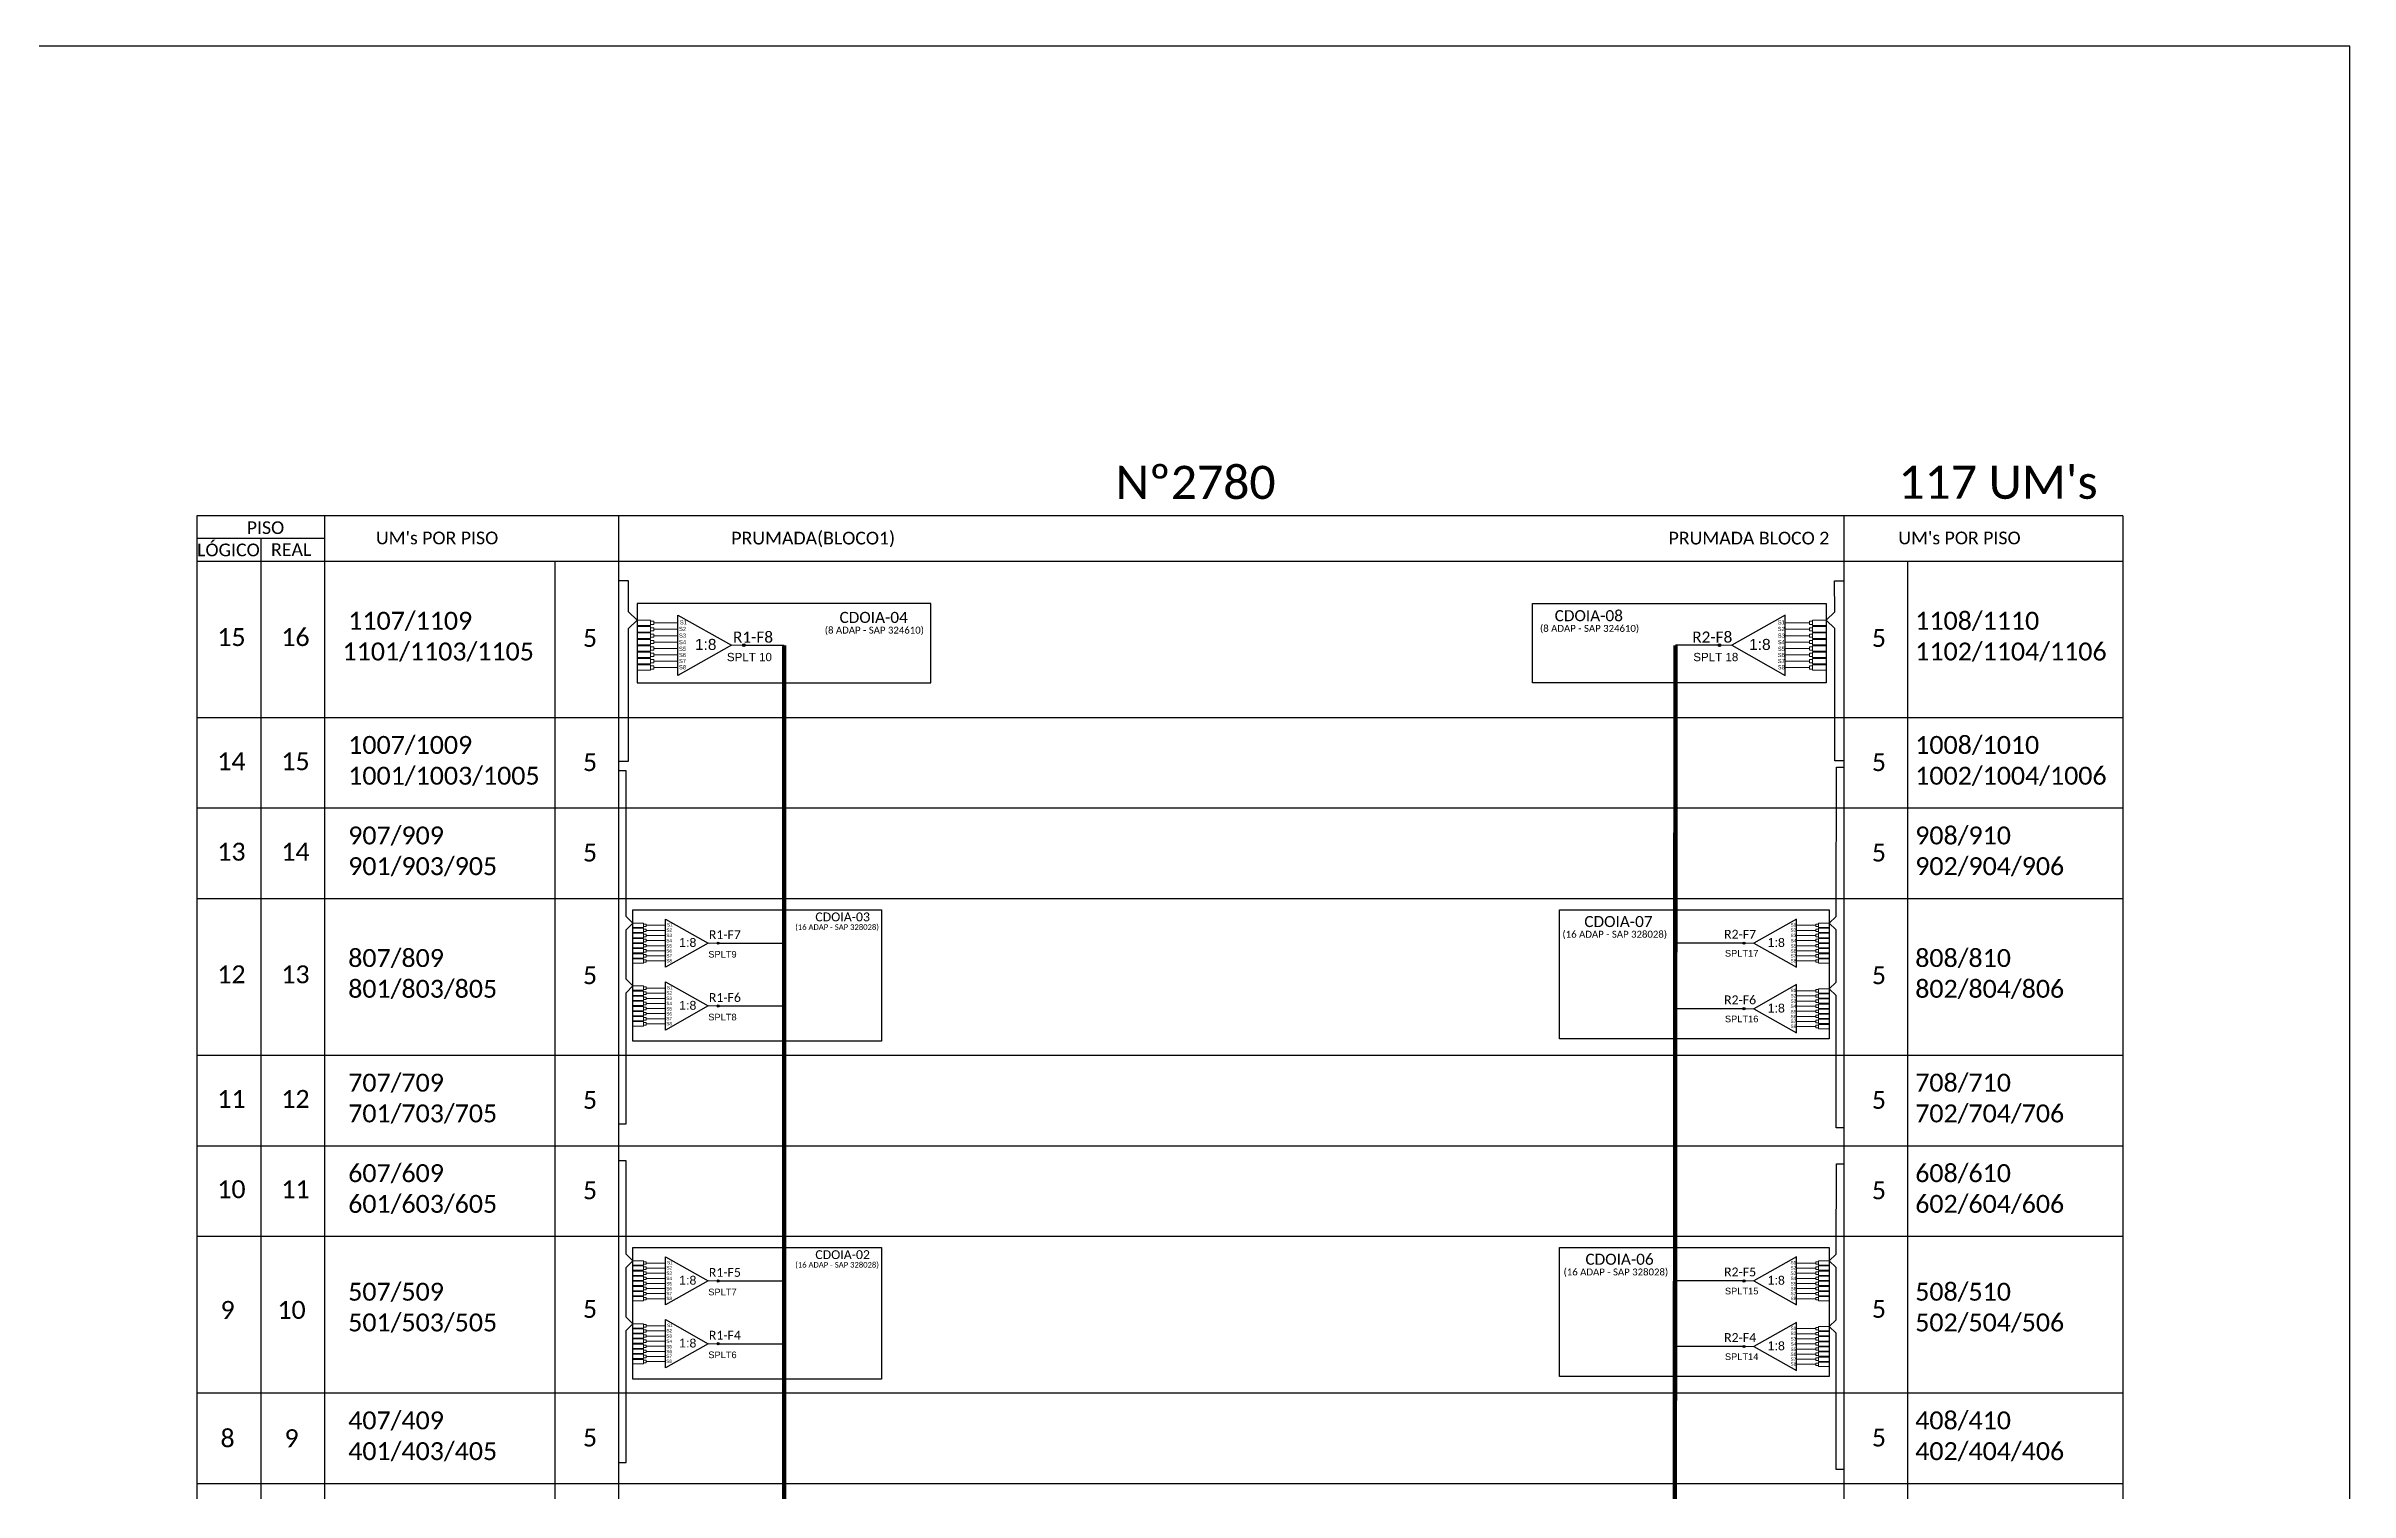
# Model space of a CAD drawing. Header units: metres. Extents: x -1286 to 457, y -500 to 94.
# Drawn here: x 40.2 to 456.9, y -167.5 to 94.2 of the extents above; entities that cross this region are included whole.
import ezdxf
from ezdxf.enums import TextEntityAlignment as Align

# ---------------------------------------------------------------- set-up
doc = ezdxf.new("R2010")
doc.units = ezdxf.units.M
doc.styles.add('ARIAL', font='arial.ttf')
doc.styles.add('WMF-Calibri0', font='calibri.ttf')

# ---------------------------------------------------------------- blocks, each defined once
blk = doc.blocks.new('SPLT_1-8_SC-APC_ESQ')
at = {"color": 3, "lineweight": 0}
for points in [[(2.41, -3.02), (0, -3.02)], [(2.41, -4), (0, -4)], [(2.41, -3.02), (2.41, -4)], [(2.99, -3.51), (7.37, -3.51)], [(2.41, -4.17), (0, -4.17)], [(2.41, -5.16), (0, -5.16)], [(2.41, -5.32), (0, -5.32)], [(2.41, -6.31), (0, -6.31)], [(2.41, -6.48), (0, -6.48)], [(2.41, -7.46), (0, -7.46)], [(2.41, -7.63), (0, -7.63)], [(2.41, -4.17), (2.41, -5.16)], [(2.41, -5.32), (2.41, -6.31)], [(2.41, -6.48), (2.41, -7.46)], [(2.41, -7.63), (2.41, -8.62)], [(7.37, -4.66), (2.99, -4.66)], [(7.37, -5.82), (2.99, -5.82)], [(7.37, -6.97), (2.99, -6.97)], [(7.37, -8.12), (2.99, -8.12)], [(2.41, -8.62), (0, -8.62)], [(2.41, -8.78), (0, -8.78)], [(2.41, -9.77), (0, -9.77)], [(2.41, -9.94), (0, -9.94)], [(2.41, -10.92), (0, -10.92)], [(2.41, -11.09), (0, -11.09)], [(2.41, -12.08), (0, -12.08)], [(2.41, -8.78), (2.41, -9.77)], [(2.41, -9.94), (2.41, -10.92)], [(2.41, -11.09), (2.41, -12.08)], [(7.37, -9.28), (2.99, -9.28)], [(7.37, -10.43), (2.99, -10.43)], [(7.37, -11.58), (2.99, -11.58)]]:
    blk.add_lwpolyline(points, dxfattribs=at)
for points in [[(2.99, -3.22), (2.41, -3.22), (2.41, -3.8), (2.99, -3.8)], [(2.99, -4.38), (2.41, -4.38), (2.41, -4.95), (2.99, -4.95)], [(2.99, -5.53), (2.41, -5.53), (2.41, -6.1), (2.99, -6.1)], [(2.99, -6.68), (2.41, -6.68), (2.41, -7.26), (2.99, -7.26)], [(2.99, -7.84), (2.41, -7.84), (2.41, -8.41), (2.99, -8.41)], [(2.99, -8.99), (2.41, -8.99), (2.41, -9.56), (2.99, -9.56)], [(2.99, -10.14), (2.41, -10.14), (2.41, -10.72), (2.99, -10.72)], [(2.99, -11.3), (2.41, -11.3), (2.41, -11.87), (2.99, -11.87)]]:
    blk.add_lwpolyline(points, close=True, dxfattribs=at)
at = {"color": 1}
blk.add_lwpolyline([(7.37, -2.1), (17.04, -7.55), (7.37, -13), (7.37, -2.1)], dxfattribs=at)
at = {"color": 1, "lineweight": 0}
blk.add_lwpolyline([(17.04, -7.55), (19.26, -7.55)], dxfattribs=at)
at = {"color": 1, "style": 'ARIAL'}
for s, height, p in [('S1', 0.75, (7.7, -3.78)), ('S5', 0.75, (7.55, -8.57)), ('S3', 0.75, (7.55, -6.18)), ('S4', 0.75, (7.55, -7.36)), ('S2', 0.75, (7.56, -4.97)), ('1:8', 2, (10.45, -8.4)), ('S6', 0.75, (7.55, -9.69)), ('S7', 0.75, (7.55, -10.78)), ('S8', 0.75, (7.55, -11.9))]:
    blk.add_text(s, height=height, dxfattribs=at).set_placement(p)
blk = doc.blocks.new('SPLT_1-8_SC-APC')
at = {"color": 1}
blk.add_lwpolyline([(-7.37, -2.1), (-17.04, -7.55), (-7.37, -13), (-7.37, -2.1)], dxfattribs=at)
at = {"color": 3, "lineweight": 0}
for points in [[(-2.99, -3.51), (-7.37, -3.51)], [(-7.37, -4.66), (-2.99, -4.66)], [(-2.41, -3.02), (-2.41, -4)], [(-2.41, -3.02), (0, -3.02)], [(-2.41, -4), (0, -4)], [(-2.41, -4.17), (-2.41, -5.16)], [(-2.41, -4.17), (0, -4.17)], [(-2.41, -5.16), (0, -5.16)], [(-7.37, -5.82), (-2.99, -5.82)], [(-7.37, -6.97), (-2.99, -6.97)], [(-7.37, -8.12), (-2.99, -8.12)], [(-7.37, -9.28), (-2.99, -9.28)], [(-2.41, -5.32), (-2.41, -6.31)], [(-2.41, -5.32), (0, -5.32)], [(-2.41, -6.31), (0, -6.31)], [(-2.41, -6.48), (-2.41, -7.46)], [(-2.41, -6.48), (0, -6.48)], [(-2.41, -7.46), (0, -7.46)], [(-2.41, -7.63), (-2.41, -8.62)], [(-2.41, -7.63), (0, -7.63)], [(-2.41, -8.62), (0, -8.62)], [(-2.41, -8.78), (-2.41, -9.77)], [(-2.41, -8.78), (0, -8.78)], [(-2.41, -9.77), (0, -9.77)], [(-2.41, -9.94), (-2.41, -10.92)], [(-2.41, -9.94), (0, -9.94)], [(-7.37, -10.43), (-2.99, -10.43)], [(-7.37, -11.58), (-2.99, -11.58)], [(-2.41, -10.92), (0, -10.92)], [(-2.41, -11.09), (-2.41, -12.08)], [(-2.41, -11.09), (0, -11.09)], [(-2.41, -12.08), (0, -12.08)]]:
    blk.add_lwpolyline(points, dxfattribs=at)
for points in [[(-2.99, -3.22), (-2.41, -3.22), (-2.41, -3.8), (-2.99, -3.8)], [(-2.99, -4.38), (-2.41, -4.38), (-2.41, -4.95), (-2.99, -4.95)], [(-2.99, -5.53), (-2.41, -5.53), (-2.41, -6.1), (-2.99, -6.1)], [(-2.99, -6.68), (-2.41, -6.68), (-2.41, -7.26), (-2.99, -7.26)], [(-2.99, -7.84), (-2.41, -7.84), (-2.41, -8.41), (-2.99, -8.41)], [(-2.99, -8.99), (-2.41, -8.99), (-2.41, -9.56), (-2.99, -9.56)], [(-2.99, -10.14), (-2.41, -10.14), (-2.41, -10.72), (-2.99, -10.72)], [(-2.99, -11.3), (-2.41, -11.3), (-2.41, -11.87), (-2.99, -11.87)]]:
    blk.add_lwpolyline(points, close=True, dxfattribs=at)
at = {"color": 1, "lineweight": 0}
blk.add_lwpolyline([(-17.04, -7.55), (-19.26, -7.55)], dxfattribs=at)
at = {"color": 1, "style": 'ARIAL'}
for s, height, p in [('S1', 0.75, (-8.74, -3.78)), ('S2', 0.75, (-8.74, -4.97)), ('1:8', 2, (-13.91, -8.4)), ('S3', 0.75, (-8.74, -6.18)), ('S4', 0.75, (-8.74, -7.36)), ('S5', 0.75, (-8.74, -8.57)), ('S6', 0.75, (-8.74, -9.69)), ('S7', 0.75, (-8.74, -10.78)), ('S8', 0.75, (-8.74, -11.9))]:
    blk.add_text(s, height=height, dxfattribs=at).set_placement(p)

msp = doc.modelspace()

# ---------------------------------------------------------------- hatches: boundary and pattern name
h = msp.add_hatch(color=3)
h.dxf.hatch_style = 1
edge = h.paths.add_edge_path()
edge.add_arc((166.37, -14.24), 0.242, 0, 360)
h = msp.add_hatch(color=3)
h.dxf.hatch_style = 1
edge = h.paths.add_edge_path()
edge.add_arc((342.91, -14.24), 0.242, 0, 360)
h = msp.add_hatch(color=3)
h.dxf.hatch_style = 1
edge = h.paths.add_edge_path()
edge.add_arc((161.75, -68.15), 0.205, 0, 360)
h = msp.add_hatch(color=3)
h.dxf.hatch_style = 1
edge = h.paths.add_edge_path()
edge.add_arc((347.33, -68.15), 0.205, 0, 360)
h = msp.add_hatch(color=3)
h.dxf.hatch_style = 1
edge = h.paths.add_edge_path()
edge.add_arc((161.75, -79.52), 0.205, 0, 360)
h = msp.add_hatch(color=3)
h.dxf.hatch_style = 1
edge = h.paths.add_edge_path()
edge.add_arc((347.33, -80.02), 0.205, 0, 360)
h = msp.add_hatch(color=3)
h.dxf.hatch_style = 1
edge = h.paths.add_edge_path()
edge.add_arc((161.75, -129.27), 0.205, 0, 360)
h = msp.add_hatch(color=3)
h.dxf.hatch_style = 1
edge = h.paths.add_edge_path()
edge.add_arc((347.33, -129.27), 0.205, 0, 360)
h = msp.add_hatch(color=3)
h.dxf.hatch_style = 1
edge = h.paths.add_edge_path()
edge.add_arc((161.75, -140.64), 0.205, 0, 360)
h = msp.add_hatch(color=3)
h.dxf.hatch_style = 1
edge = h.paths.add_edge_path()
edge.add_arc((347.33, -141.14), 0.205, 0, 360)

# ---------------------------------------------------------------- linework, layer by layer
at = {"color": 5}
msp.add_line((166.37, -14.24), (173.7, -14.24), dxfattribs=at)
at = {"color": 6}
msp.add_line((342.91, -14.24), (334.94, -14.24), dxfattribs=at)
at = {"color": 1}
for p, q in [((313.95, -85.44), (313.95, -62.11)), ((313.95, -62.11), (362.74, -62.11)), ((362.74, -62.11), (362.74, -85.44)), ((362.74, -85.44), (313.95, -85.44)), ((313.95, -146.55), (313.95, -123.23)), ((313.95, -123.23), (362.74, -123.23)), ((362.74, -123.23), (362.74, -146.55)), ((362.74, -146.55), (313.95, -146.55))]:
    msp.add_line(p, q, dxfattribs=at)
at = {"color": 3}
for p, q in [((364, -75.19), (364, -65.73)), ((364, -136.31), (364, -126.85))]:
    msp.add_line(p, q, dxfattribs=at)
msp.add_lwpolyline([(-384.06, -499.81), (456.94, -499.81), (456.94, 94.19), (-384.06, 94.19)], close=True)
at = {"color": 0}
for points in [[(415.87, 9.19), (67.46, 9.19)], [(90.6, 5.08), (67.46, 5.08)], [(67.46, 0.97), (415.87, 0.97)]]:
    msp.add_lwpolyline(points, dxfattribs=at)
for points in [[(67.46, 9.19), (67.46, -345.91)], [(90.6, -345.91), (90.6, 9.19)], [(143.76, -345.91), (143.76, 9.19)], [(365.36, 9.19), (365.36, -345.91)], [(415.87, 9.19), (415.87, -345.91)], [(79.03, 5.08), (79.03, -345.91)], [(132.19, 0.97), (132.19, -345.91)], [(376.94, -345.91), (376.94, 0.97)], [(67.46, -27.32), (415.87, -27.32)], [(67.46, -43.69), (415.87, -43.69)], [(67.46, -60.06), (415.87, -60.06)], [(67.46, -88.43), (415.87, -88.43)], [(67.46, -104.81), (415.87, -104.81)], [(67.46, -121.18), (415.87, -121.18)], [(67.46, -149.55), (415.87, -149.55)], [(67.46, -165.92), (415.87, -165.92)]]:
    msp.add_lwpolyline(points)
at = {"color": 3}
for points in [[(143.89, -35.21), (145.54, -35.21), (145.54, -11.22), (147.11, -9.71), (145.54, -8.2), (145.54, -2.56), (143.89, -2.56)], [(365.39, -35.13), (363.74, -35.13), (363.74, -11.22), (362.17, -9.71), (363.74, -8.2), (363.73, -2.56), (365.39, -2.56)], [(145.08, -63.32), (145.08, -36.98), (143.76, -36.98)], [(364, -63.32), (364.04, -36.33), (365.36, -36.33)], [(145.08, -74.69), (145.08, -65.73), (146.34, -64.53), (145.08, -63.32)], [(364, -65.73), (362.74, -64.53), (364, -63.32)], [(145.08, -74.69), (146.34, -75.9), (145.08, -77.11)], [(143.76, -100.86), (145.08, -100.86), (145.08, -77.11)], [(365.32, -101.55), (364, -101.55), (364, -77.6), (362.74, -76.4), (364, -75.19)], [(145.08, -124.44), (145.08, -107.53), (143.76, -107.53)], [(364, -124.44), (364.04, -108.06), (365.36, -108.06)], [(145.08, -135.81), (145.08, -126.85), (146.34, -125.64), (145.08, -124.44)], [(364, -126.85), (362.74, -125.64), (364, -124.44)], [(145.08, -135.81), (146.34, -137.01), (145.08, -138.22)], [(365.32, -163.43), (364, -163.43), (364, -138.72), (362.74, -137.51), (364, -136.31)], [(143.76, -162.11), (145.08, -162.11), (145.08, -138.22)]]:
    msp.add_lwpolyline(points, dxfattribs=at)
at = {"color": 1}
for points in [[(200.24, -6.69), (147.11, -6.69), (147.11, -21.01), (200.24, -21.01)], [(309.04, -6.69), (362.17, -6.69), (362.17, -21.01), (309.04, -21.01)], [(146.34, -62.11), (191.29, -62.11), (191.29, -85.91), (146.34, -85.91)], [(146.34, -123.23), (191.29, -123.23), (191.29, -147.03), (146.34, -147.03)]]:
    msp.add_lwpolyline(points, close=True, dxfattribs=at)
msp.add_lwpolyline([(354.8, -8.79), (345.13, -14.24), (354.8, -19.69), (354.8, -8.79)], dxfattribs=at)
at = {"color": 3, "lineweight": 0}
for points in [[(359.18, -10.2), (354.8, -10.2)], [(354.8, -11.35), (359.18, -11.35)], [(359.75, -9.71), (359.75, -10.69)], [(359.75, -9.71), (362.17, -9.71)], [(359.75, -10.69), (362.17, -10.69)], [(359.75, -10.86), (359.75, -11.85)], [(359.75, -10.86), (362.17, -10.86)], [(359.75, -11.85), (362.17, -11.85)], [(359.75, -12.01), (359.75, -13)], [(359.75, -12.01), (362.17, -12.01)], [(354.8, -12.51), (359.18, -12.51)], [(354.8, -13.66), (359.18, -13.66)], [(354.8, -14.81), (359.18, -14.81)], [(354.8, -15.97), (359.18, -15.97)], [(359.75, -13), (362.17, -13)], [(359.75, -13.17), (359.75, -14.15)], [(359.75, -13.17), (362.17, -13.17)], [(359.75, -14.15), (362.17, -14.15)], [(359.75, -14.32), (359.75, -15.31)], [(359.75, -14.32), (362.17, -14.32)], [(359.75, -15.31), (362.17, -15.31)], [(359.75, -15.47), (359.75, -16.46)], [(359.75, -15.47), (362.17, -15.47)], [(359.75, -16.46), (362.17, -16.46)], [(359.75, -16.63), (359.75, -17.61)], [(359.75, -16.63), (362.17, -16.63)], [(354.8, -17.12), (359.18, -17.12)], [(354.8, -18.27), (359.18, -18.27)], [(359.75, -17.61), (362.17, -17.61)], [(359.75, -17.78), (359.75, -18.77)], [(359.75, -17.78), (362.17, -17.78)], [(359.75, -18.77), (362.17, -18.77)]]:
    msp.add_lwpolyline(points, dxfattribs=at)
for points in [[(359.18, -9.91), (359.75, -9.91), (359.75, -10.49), (359.18, -10.49)], [(359.18, -11.07), (359.75, -11.07), (359.75, -11.64), (359.18, -11.64)], [(359.18, -12.22), (359.75, -12.22), (359.75, -12.79), (359.18, -12.79)], [(359.18, -13.37), (359.75, -13.37), (359.75, -13.95), (359.18, -13.95)], [(359.18, -14.53), (359.75, -14.53), (359.75, -15.1), (359.18, -15.1)], [(359.18, -15.68), (359.75, -15.68), (359.75, -16.25), (359.18, -16.25)], [(359.18, -16.83), (359.75, -16.83), (359.75, -17.41), (359.18, -17.41)], [(359.18, -17.99), (359.75, -17.99), (359.75, -18.56), (359.18, -18.56)]]:
    msp.add_lwpolyline(points, close=True, dxfattribs=at)
at = {"color": 5, "const_width": 0.8}
msp.add_lwpolyline([(173.7, -14.24), (173.7, -303.22), (231.05, -303.22), (231.05, -308.25)], dxfattribs=at)
at = {"color": 6, "const_width": 0.8}
msp.add_lwpolyline([(334.94, -14.24), (334.69, -350.71), (274.55, -350.71), (274.55, -303.22), (245.96, -303.22), (245.96, -308.25)], dxfattribs=at)
at = {"color": 1, "lineweight": 0}
msp.add_lwpolyline([(345.13, -14.24), (342.91, -14.24)], dxfattribs=at)
at = {"color": 5}
for points in [[(161.75, -68.15), (173.7, -68.15)], [(161.75, -79.52), (173.7, -79.52)], [(161.75, -129.27), (173.7, -129.27)], [(161.75, -140.64), (173.7, -140.64)]]:
    msp.add_lwpolyline(points, dxfattribs=at)
at = {"color": 6}
for points in [[(347.33, -68.15), (334.95, -68.15)], [(347.33, -80.02), (334.95, -80.02)], [(347.33, -129.27), (334.95, -129.27)], [(347.33, -141.14), (334.95, -141.14)]]:
    msp.add_lwpolyline(points, dxfattribs=at)
at = {"color": 3}
for centre, radius in [((166.37, -14.24), 0.242), ((342.91, -14.24), 0.242), ((161.75, -68.15), 0.205), ((347.33, -68.15), 0.205), ((161.75, -79.52), 0.205), ((347.33, -80.02), 0.205), ((161.75, -129.27), 0.205), ((347.33, -129.27), 0.205), ((161.75, -140.64), 0.205), ((347.33, -141.14), 0.205)]:
    msp.add_circle(centre, radius, dxfattribs=at)

# ---------------------------------------------------------------- block references
msp.add_blockref('SPLT_1-8_SC-APC_ESQ', (147.11, -6.69))
at = {"xscale": 0.8000000000001819, "yscale": 0.8000000000001819, "zscale": 0.8000000000001819}
for p in [(146.34, -62.11), (146.34, -73.48), (146.34, -123.23), (146.34, -134.6)]:
    msp.add_blockref('SPLT_1-8_SC-APC_ESQ', p, dxfattribs=at)
at = {"color": 3, "xscale": 0.8000000000001819, "yscale": 0.8000000000001819, "zscale": 0.8000000000001819}
for p in [(362.74, -62.11), (362.74, -73.98), (362.74, -123.23), (362.74, -135.1)]:
    msp.add_blockref('SPLT_1-8_SC-APC', p, dxfattribs=at)

# ---------------------------------------------------------------- texts
at = {"color": 0, "style": 'WMF-Calibri0'}
for s, height, p in [('Nº2780', 6, (233.65, 12.23)), ("117 UM's", 6, (375.25, 12.26)), ('  LÓGICO', 2.3, (65.87, 1.86)), ('     PISO', 2.3, (72.42, 5.89)), ('    REAL', 2.3, (77.63, 1.92)), ("UM's POR PISO", 2.3, (99.84, 4.03)), ('PRUMADA(BLOCO1)', 2.3, (164.13, 4)), ('PRUMADA BLOCO 2', 2.3, (333.69, 4)), ("UM's POR PISO", 2.3, (375.25, 4.03))]:
    msp.add_text(s, height=height, dxfattribs=at).set_placement(p)
at = {"color": 7}
for s, height, style, p in [('1107/1109', 3.24, 'WMF-Calibri0', (94.83, -11.43)), ('1108/1110', 3.24, 'WMF-Calibri0', (378.31, -11.43)), ('1101/1103/1105', 3.24, 'WMF-Calibri0', (93.8, -16.99)), ('1102/1104/1106', 3.24, 'WMF-Calibri0', (378.31, -16.99)), ('1007/1009', 3.24, 'WMF-Calibri0', (94.83, -33.9)), ('1008/1010', 3.24, 'WMF-Calibri0', (378.31, -33.9)), ('1001/1003/1005', 3.24, 'WMF-Calibri0', (94.83, -39.47)), ('1002/1004/1006', 3.24, 'WMF-Calibri0', (378.31, -39.47)), ('907/909', 3.24, 'WMF-Calibri0', (94.83, -50.28)), ('908/910', 3.24, 'WMF-Calibri0', (378.31, -50.28)), ('901/903/905', 3.24, 'WMF-Calibri0', (94.83, -55.84)), ('902/904/906', 3.24, 'WMF-Calibri0', (378.31, -55.84)), ('807/809', 3.24, 'WMF-Calibri0', (94.83, -72.46)), ('SPLT9', 1.2, 'ARIAL', (159.97, -70.76)), ('SPLT17', 1.2, 'ARIAL', (343.88, -70.59)), ('808/810', 3.24, 'WMF-Calibri0', (378.31, -72.46)), ('801/803/805', 3.24, 'WMF-Calibri0', (94.83, -78.03)), ('802/804/806', 3.24, 'WMF-Calibri0', (378.31, -78.03)), ('SPLT8', 1.2, 'ARIAL', (159.97, -82.13)), ('SPLT16', 1.2, 'ARIAL', (343.88, -82.46)), ('707/709', 3.24, 'WMF-Calibri0', (94.83, -95.02)), ('708/710', 3.24, 'WMF-Calibri0', (378.31, -95.02)), ('701/703/705', 3.24, 'WMF-Calibri0', (94.83, -100.58)), ('702/704/706', 3.24, 'WMF-Calibri0', (378.31, -100.58)), ('607/609', 3.24, 'WMF-Calibri0', (94.83, -111.39)), ('608/610', 3.24, 'WMF-Calibri0', (378.31, -111.39)), ('601/603/605', 3.24, 'WMF-Calibri0', (94.83, -116.95)), ('602/604/606', 3.24, 'WMF-Calibri0', (378.31, -116.95)), ('507/509', 3.24, 'WMF-Calibri0', (94.83, -132.85)), ('SPLT7', 1.2, 'ARIAL', (159.97, -131.88)), ('SPLT15', 1.2, 'ARIAL', (343.88, -131.71)), ('508/510', 3.24, 'WMF-Calibri0', (378.31, -132.85)), ('501/503/505', 3.24, 'WMF-Calibri0', (94.83, -138.41)), ('502/504/506', 3.24, 'WMF-Calibri0', (378.31, -138.41)), ('SPLT6', 1.2, 'ARIAL', (159.97, -143.25)), ('SPLT14', 1.2, 'ARIAL', (343.88, -143.58)), ('407/409', 3.24, 'WMF-Calibri0', (94.83, -156.13)), ('408/410', 3.24, 'WMF-Calibri0', (378.31, -156.13)), ('401/403/405', 3.24, 'WMF-Calibri0', (94.83, -161.7)), ('402/404/406', 3.24, 'WMF-Calibri0', (378.31, -161.7))]:
    msp.add_text(s, height=height, dxfattribs=dict(at, style=style)).set_placement(p)
at = {"color": 1}
for s, height, style, p in [('CDOIA-04', 2, 'WMF-Calibri0', (183.71, -10.2)), ('CDOIA-08', 2, 'WMF-Calibri0', (313.08, -9.89)), ('S1', 0.75, 'ARIAL', (353.43, -10.47)), ('S2', 0.75, 'ARIAL', (353.43, -11.66)), ('S3', 0.75, 'ARIAL', (353.43, -12.87)), ('1:8', 2, 'ARIAL', (348.26, -15.09)), ('S4', 0.75, 'ARIAL', (353.43, -14.05)), ('S5', 0.75, 'ARIAL', (353.43, -15.26)), ('S6', 0.75, 'ARIAL', (353.43, -16.38)), ('S7', 0.75, 'ARIAL', (353.43, -17.47)), ('S8', 0.75, 'ARIAL', (353.43, -18.59)), ('CDOIA-03', 1.6, 'WMF-Calibri0', (179.33, -64.2)), ('CDOIA-07', 2, 'WMF-Calibri0', (318.44, -65.24)), ('CDOIA-02', 1.6, 'WMF-Calibri0', (179.33, -125.32)), ('CDOIA-06', 2, 'WMF-Calibri0', (318.64, -126.35))]:
    msp.add_text(s, height=height, dxfattribs=dict(at, style=style)).set_placement(p)
at = {"color": 7, "style": 'WMF-Calibri0'}
for s, p in [('15', (73.7, -12.76)), ('16', (85.28, -12.76)), ('14', (73.7, -35.23)), ('15', (85.28, -35.23)), ('13', (73.7, -51.6)), ('14', (85.28, -51.6)), ('12', (73.7, -73.79)), ('13', (85.28, -73.79)), ('11', (73.7, -96.34)), ('12', (85.28, -96.34)), ('10', (73.7, -112.68)), ('11', (85.28, -112.68))]:
    msp.add_text(s, height=3.24, dxfattribs=at).set_placement(p, align=Align.MIDDLE_CENTER)
at = {"color": 5, "style": 'WMF-Calibri0'}
for s, height, p in [('R1-F8', 2, (164.44, -13.76)), ('R1-F7', 1.6, (160.07, -67.41)), ('R1-F6', 1.6, (160.07, -78.78)), ('R1-F5', 1.6, (160.07, -128.53)), ('R1-F4', 1.6, (160.07, -139.9))]:
    msp.add_text(s, height=height, dxfattribs=at).set_placement(p)
at = {"color": 1, "style": 'WMF-Calibri0'}
for s, height, p in [('(8 ADAP - SAP 324610)', 1.25, (190.01, -12.13)), ('(8 ADAP - SAP 324610)', 1.25, (319.39, -11.81)), ('(16 ADAP - SAP 328028)', 1, (183.26, -65.74)), ('(16 ADAP - SAP 328028)', 1.25, (323.95, -67.16)), ('(16 ADAP - SAP 328028)', 1, (183.26, -126.86)), ('(16 ADAP - SAP 328028)', 1.25, (324.15, -128.28))]:
    msp.add_text(s, height=height, dxfattribs=at).set_placement(p, align=Align.CENTER)
at = {"color": 6, "style": 'WMF-Calibri0'}
for s, height, p in [('R2-F8', 2, (337.97, -13.76)), ('R2-F7', 1.6, (343.73, -67.34)), ('R2-F6', 1.6, (343.73, -79.21)), ('R2-F5', 1.6, (343.73, -128.45)), ('R2-F4', 1.6, (343.73, -140.32))]:
    msp.add_text(s, height=height, dxfattribs=at).set_placement(p)
at = {"color": 7, "style": 'ARIAL', "text_generation_flag": 6}
for s, p in [('SPLT 10', (163.33, -17.12)), ('SPLT 18', (338.15, -17.12))]:
    msp.add_text(s, height=1.5, rotation=180, dxfattribs=at).set_placement(p)
at = {"color": 7, "style": 'WMF-Calibri0', "flags": 4}
for tag, p in [('5', (138.57, -12.92)), ('5', (371.74, -12.92)), ('5', (138.57, -35.39)), ('5', (371.74, -35.39)), ('5', (138.57, -51.76)), ('5', (371.74, -51.76)), ('5', (138.57, -73.95)), ('5', (371.74, -73.95)), ('5', (138.57, -96.51)), ('5', (371.74, -96.51)), ('5', (138.57, -112.88)), ('5', (371.74, -112.88)), ('9', (73, -134.52)), ('10', (84.57, -134.52)), ('5', (138.57, -134.34)), ('5', (371.74, -134.34)), ('8', (73, -157.74)), ('9', (84.57, -157.74)), ('5', (138.57, -157.62)), ('5', (371.74, -157.62))]:
    msp.add_attdef(tag, text='XX', height=3.24, dxfattribs=at).set_placement(p, align=Align.MIDDLE_CENTER)

doc.saveas('drawing.dxf')
